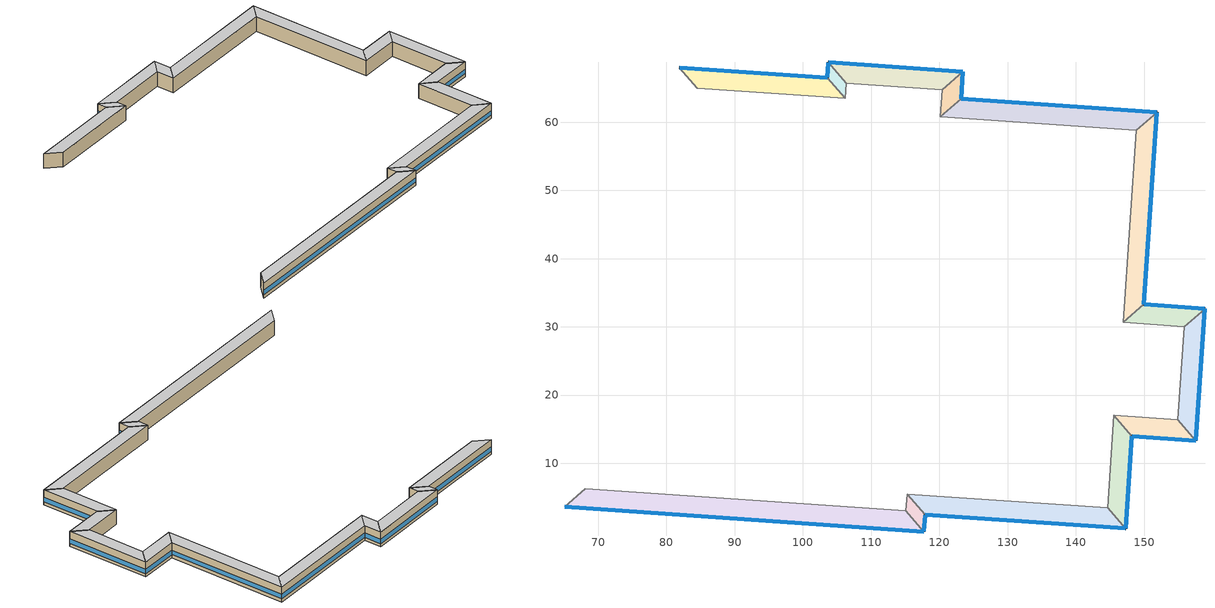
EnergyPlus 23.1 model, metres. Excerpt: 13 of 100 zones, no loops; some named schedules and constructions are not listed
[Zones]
Building Story 2 ThermalZone 10
 floor adiabatic (Typical Interior Floor): 157.59,13.33 148.22,14 145.59,17.01 154.97,16.35 z3.6
 wall outside (Typical Insulated Steel Framed Exterior Wall R-12.99): 148.22,14 157.59,13.33 z3.6:7.2
 wall adiabatic (Typical Interior Wall): 157.59,13.33 154.97,16.35 145.59,17.01 148.22,14 z3.6:7.2
 window (U 0.55 SHGC 0.25): 148.24,13.99 157.57,13.33 z4.36:5.45
 ceiling adiabatic (Typical Interior Ceiling): 154.97,16.35 145.59,17.01 148.22,14 157.59,13.33 z7.2
Building Story 2 ThermalZone 11
 floor adiabatic (Typical Interior Floor): 148.22,14 147.3,0.45 144.67,3.46 145.59,17.01 z3.6
 wall outside (Typical Insulated Steel Framed Exterior Wall R-12.99): 147.3,0.45 148.22,14 z3.6:7.2
 wall adiabatic (Typical Interior Wall): 148.22,14 145.59,17.01 144.67,3.46 147.3,0.45 z3.6:7.2
 window (U 0.55 SHGC 0.25): 147.3,0.47 148.21,13.97 z4.36:5.45
 ceiling adiabatic (Typical Interior Ceiling): 145.59,17.01 144.67,3.46 147.3,0.45 148.22,14 z7.2
Building Story 2 ThermalZone 12
 floor adiabatic (Typical Interior Floor): 147.3,0.45 117.9,2.44 115.27,5.46 144.67,3.46 z3.6
 wall outside (Typical Insulated Steel Framed Exterior Wall R-12.99): 117.9,2.44 147.3,0.45 z3.6:7.2
 wall adiabatic (Typical Interior Wall): 147.3,0.45 144.67,3.46 115.27,5.46 117.9,2.44 z3.6:7.2
 window (U 0.55 SHGC 0.25): 117.93,2.44 147.27,0.45 z4.36:5.44
 ceiling adiabatic (Typical Interior Ceiling): 144.67,3.46 115.27,5.46 117.9,2.44 147.3,0.45 z7.2
Building Story 2 ThermalZone 13
 floor adiabatic (Typical Interior Ceiling): 117.9,2.44 117.74,0 115.11,3.02 115.27,5.46 z3.6
 wall outside (Typical Insulated Steel Framed Exterior Wall R-12.99): 117.74,0 117.9,2.44 z3.6:7.2
 wall adiabatic (Typical Interior Wall): 117.9,2.44 115.27,5.46 115.11,3.02 117.74,0 z3.6:7.2
 window (U 0.55 SHGC 0.25): 117.74,0.03 117.9,2.42 z4.36:5.46
 ceiling adiabatic (Typical Interior Ceiling): 115.27,5.46 115.11,3.02 117.74,0 117.9,2.44 z7.2
Building Story 2 ThermalZone 14
 floor adiabatic (Typical Interior Ceiling): 117.74,0 65.06,3.67 68.09,6.29 115.11,3.02 z3.6
 wall outside (Typical Insulated Steel Framed Exterior Wall R-12.99): 65.06,3.67 117.74,0 z3.6:7.2
 wall adiabatic (Typical Interior Wall): 117.74,0 115.11,3.02 68.09,6.29 65.06,3.67 z3.6:7.2
 window (U 0.55 SHGC 0.25): 65.09,3.66 117.71,0 z4.36:5.44
 ceiling adiabatic (Typical Interior Ceiling): 115.11,3.02 68.09,6.29 65.06,3.67 117.74,0 z7.2
Building Story 2 ThermalZone 2
 floor adiabatic (Typical Interior Floor): 81.9,67.97 103.58,66.53 106.2,63.5 84.54,64.97 z3.6
 wall outside (Typical Insulated Steel Framed Exterior Wall R-12.99): 103.58,66.53 81.9,67.97 z3.6:7.2
 wall adiabatic (Typical Interior Wall): 81.9,67.97 84.54,64.97 106.2,63.5 103.58,66.53 z3.6:7.2
 window (U 0.55 SHGC 0.25): 103.56,66.53 81.92,67.97 z4.36:5.44
 ceiling adiabatic (Typical Interior Ceiling): 84.54,64.97 106.2,63.5 103.58,66.53 81.9,67.97 z7.2
Building Story 2 ThermalZone 3
 floor adiabatic (Typical Interior Floor): 103.58,66.53 103.75,68.75 106.37,65.72 106.2,63.5 z3.6
 wall outside (Typical Insulated Steel Framed Exterior Wall R-12.99): 103.75,68.75 103.58,66.53 z3.6:7.2
 wall adiabatic (Typical Interior Wall): 103.58,66.53 106.2,63.5 106.37,65.72 103.75,68.75 z3.6:7.2
 window (U 0.55 SHGC 0.25): 103.75,68.72 103.59,66.55 z4.36:5.47
 ceiling adiabatic (Typical Interior Ceiling): 106.2,63.5 106.37,65.72 103.75,68.75 103.58,66.53 z7.2
Building Story 2 ThermalZone 4
 floor adiabatic (Typical Interior Floor): 103.75,68.75 123.43,67.41 120.42,64.78 106.37,65.72 z3.6
 wall outside (Typical Insulated Steel Framed Exterior Wall R-12.99): 123.43,67.41 103.75,68.75 z3.6:7.2
 wall adiabatic (Typical Interior Wall): 103.75,68.75 106.37,65.72 120.42,64.78 123.43,67.41 z3.6:7.2
 window (U 0.55 SHGC 0.25): 123.4,67.42 103.78,68.75 z4.36:5.44
 ceiling adiabatic (Typical Interior Ceiling): 106.37,65.72 120.42,64.78 123.43,67.41 103.75,68.75 z7.2
Building Story 2 ThermalZone 5
 floor adiabatic (Typical Interior Floor): 123.43,67.41 123.18,63.42 120.17,60.78 120.42,64.78 z3.6
 wall outside (Typical Insulated Steel Framed Exterior Wall R-12.99): 123.18,63.42 123.43,67.41 z3.6:7.2
 wall adiabatic (Typical Interior Wall): 123.43,67.41 120.42,64.78 120.17,60.78 123.18,63.42 z3.6:7.2
 window (U 0.55 SHGC 0.25): 123.18,63.44 123.43,67.39 z4.36:5.46
 ceiling adiabatic (Typical Interior Ceiling): 120.42,64.78 120.17,60.78 123.18,63.42 123.43,67.41 z7.2
Building Story 2 ThermalZone 6
 floor adiabatic (Typical Interior Floor): 123.18,63.42 151.9,61.42 148.88,58.79 120.17,60.78 z3.6
 wall outside (Typical Insulated Steel Framed Exterior Wall R-12.99): 151.9,61.42 123.18,63.42 z3.6:7.2
 wall adiabatic (Typical Interior Wall): 123.18,63.42 120.17,60.78 148.88,58.79 151.9,61.42 z3.6:7.2
 window (U 0.55 SHGC 0.25): 151.87,61.42 123.2,63.41 z4.36:5.44
 ceiling adiabatic (Typical Interior Ceiling): 120.17,60.78 148.88,58.79 151.9,61.42 123.18,63.42 z7.2
Building Story 2 ThermalZone 7
 floor adiabatic (Typical Interior Floor): 151.9,61.42 149.97,33.32 146.95,30.7 148.88,58.79 z3.6
 wall outside (Typical Insulated Steel Framed Exterior Wall R-12.99): 149.97,33.32 151.9,61.42 z3.6:7.2
 wall adiabatic (Typical Interior Wall): 151.9,61.42 148.88,58.79 146.95,30.7 149.97,33.32 z3.6:7.2
 window (U 0.55 SHGC 0.25): 149.98,33.34 151.9,61.39 z4.36:5.44
 ceiling adiabatic (Typical Interior Ceiling): 148.88,58.79 146.95,30.7 149.97,33.32 151.9,61.42 z7.2
Building Story 2 ThermalZone 8
 floor adiabatic (Typical Interior Floor): 149.97,33.32 158.93,32.65 155.91,30.03 146.95,30.7 z3.6
 wall outside (Typical Insulated Steel Framed Exterior Wall R-12.99): 158.93,32.65 149.97,33.32 z3.6:7.2
 wall adiabatic (Typical Interior Wall): 149.97,33.32 146.95,30.7 155.91,30.03 158.93,32.65 z3.6:7.2
 window (U 0.55 SHGC 0.25): 158.91,32.66 150,33.32 z4.36:5.45
 ceiling adiabatic (Typical Interior Ceiling): 146.95,30.7 155.91,30.03 158.93,32.65 149.97,33.32 z7.2
Building Story 2 ThermalZone 9
 floor adiabatic (Typical Interior Floor): 158.93,32.65 157.59,13.33 154.97,16.35 155.91,30.03 z3.6
 wall outside (Typical Insulated Steel Framed Exterior Wall R-12.99): 157.59,13.33 158.93,32.65 z3.6:7.2
 wall adiabatic (Typical Interior Wall): 158.93,32.65 155.91,30.03 154.97,16.35 157.59,13.33 z3.6:7.2
 window (U 0.55 SHGC 0.25): 157.6,13.35 158.93,32.63 z4.36:5.44
 ceiling adiabatic (Typical Interior Ceiling): 155.91,30.03 154.97,16.35 157.59,13.33 158.93,32.65 z7.2
[Schedule:Day:Interval]
75 space(s) Occ Sch Saturday 2: No, 05:00, 0, 06:00, 1, 07:00, 0, 08:00, 1, 11:00, 0, 12:00, 1, 16:00, 0, 17:00, 1, 18:00, 0, 19:00, 1, 24:00, 0
75 space(s) Occ Sch Sunday 2: No, 05:00, 0, 06:00, 1, 17:00, 0, 18:00, 1, 24:00, 0
75 space(s) Occ Sch Default 2; 75 space(s) Occ Sch Tuesday 11; 75 space(s) Occ Sch Wednesday 11; 75 space(s) Occ Sch Thursday 11; 75 space(s) Occ Sch Friday 11; 75 space(s) Occ Sch Monday 10; 75 space(s) Occ Sch Wednesday 10; 75 space(s) Occ Sch Thursday 10; 75 space(s) Occ Sch Friday 10; 75 space(s) Occ Sch Monday 9; 75 space(s) Occ Sch Tuesday 10: No, 05:00, 0, 07:00, 1, 08:00, 1, 09:00, 1, 11:00, 0, 13:00, 1, 14:00, 0, 15:00, 1, 16:00, 1, 17:00, 1, 18:00, 1, 19:00, 0, 20:00, 1, 21:00, 1, 22:00, 1, 24:00, 0
75 space(s) Occ Sch Summer Design Day 2; 75 space(s) Occ Sch Winter Design Day 2; DataCenter_EQUIP_SCH Wknd|Wkdy|Hol Day 3; DataCenter_EQUIP_SCH Wknd|Wkdy|Hol Day 7; DataCenter_EQUIP_SCH Wknd|Wkdy|Hol Day 11; DataCenter_EQUIP_SCH Summer Design Day: No, 24:00, 1
DataCenter_EQUIP_SCH Wknd|Wkdy|Hol Day; DataCenter_EQUIP_SCH Wknd|Wkdy|Hol Day 4; DataCenter_EQUIP_SCH Wknd|Wkdy|Hol Day 8; DataCenter_EQUIP_SCH Winter Design Day 11: No, 24:00, 0.25
DataCenter_EQUIP_SCH Wknd|Wkdy|Hol Day 1; DataCenter_EQUIP_SCH Wknd|Wkdy|Hol Day 5; DataCenter_EQUIP_SCH Wknd|Wkdy|Hol Day 9: No, 24:00, 0.5
DataCenter_EQUIP_SCH Wknd|Wkdy|Hol Day 2; DataCenter_EQUIP_SCH Wknd|Wkdy|Hol Day 6; DataCenter_EQUIP_SCH Wknd|Wkdy|Hol Day 10: No, 24:00, 0.75
Schedule Day 3: No, 24:00, 0
SchoolSecondary KITCHEN_ELEC_EQUIP_SCH Wkdy Day; SchoolSecondary KITCHEN_ELEC_EQUIP_SCH Wkdy Day 1; SchoolSecondary KITCHEN_ELEC_EQUIP_SCH Wkdy Day 2; SchoolSecondary KITCHEN_ELEC_EQUIP_SCH Summer Design Day: No, 08:00, 0.1, 10:00, 0.15, 13:00, 0.25, 15:00, 0.15, 24:00, 0.1
SchoolSecondary KITCHEN_ELEC_EQUIP_SCH Wknd Day; SchoolSecondary KITCHEN_ELEC_EQUIP_SCH Wknd Day 1; SchoolSecondary KITCHEN_ELEC_EQUIP_SCH Default; SchoolSecondary KITCHEN_ELEC_EQUIP_SCH Winter Design Day: No, 24:00, 0.1
SchoolSecondary KITCHEN_GAS_EQUIP_SCH Wkdy|SmrDsn Day; SchoolSecondary KITCHEN_GAS_EQUIP_SCH Wkdy|SmrDsn Day 1; SchoolSecondary KITCHEN_GAS_EQUIP_SCH Wkdy|SmrDsn Day 2; SchoolSecondary KITCHEN_GAS_EQUIP_SCH Summer Design Day: No, 08:00, 0.02, 10:00, 0.15, 13:00, 0.2, 15:00, 0.1, 24:00, 0.02
SchoolSecondary KITCHEN_GAS_EQUIP_SCH Wknd Day; SchoolSecondary KITCHEN_GAS_EQUIP_SCH Wknd Day 1; SchoolSecondary KITCHEN_GAS_EQUIP_SCH Default; SchoolSecondary KITCHEN_GAS_EQUIP_SCH Winter Design Day: No, 24:00, 0.02
[Schedule:Week:Daily]
SchoolSecondary BLDG_LIGHT_SCH_2013 Week Rule - Jan1-Jan3: SchoolSecondary BLDG_LIGHT_SCH_2013 Wkdy Day, SchoolSecondary BLDG_LIGHT_SCH_2013 Wkdy Day, SchoolSecondary BLDG_LIGHT_SCH_2013 Wkdy Day, SchoolSecondary BLDG_LIGHT_SCH_2013 Wkdy Day, SchoolSecondary BLDG_LIGHT_SCH_2013 Wkdy Day, SchoolSecondary BLDG_LIGHT_SCH_2013 Wkdy Day, SchoolSecondary BLDG_LIGHT_SCH_2013 Wknd Day, SchoolSecondary BLDG_LIGHT_SCH_2013 Default, SchoolSecondary BLDG_LIGHT_SCH_2013 Summer Design Day, SchoolSecondary BLDG_LIGHT_SCH_2013 Winter Design Day, SchoolSecondary BLDG_LIGHT_SCH_2013 Default, SchoolSecondary BLDG_LIGHT_SCH_2013 Default
SchoolSecondary BLDG_LIGHT_SCH_2013 Week Rule - Jan4-Jun27: SchoolSecondary BLDG_LIGHT_SCH_2013 Wknd Day, SchoolSecondary BLDG_LIGHT_SCH_2013 Wkdy Day, SchoolSecondary BLDG_LIGHT_SCH_2013 Wkdy Day, SchoolSecondary BLDG_LIGHT_SCH_2013 Wkdy Day, SchoolSecondary BLDG_LIGHT_SCH_2013 Wkdy Day, SchoolSecondary BLDG_LIGHT_SCH_2013 Wkdy Day, SchoolSecondary BLDG_LIGHT_SCH_2013 Wknd Day, SchoolSecondary BLDG_LIGHT_SCH_2013 Default, SchoolSecondary BLDG_LIGHT_SCH_2013 Summer Design Day, SchoolSecondary BLDG_LIGHT_SCH_2013 Winter Design Day, SchoolSecondary BLDG_LIGHT_SCH_2013 Default, SchoolSecondary BLDG_LIGHT_SCH_2013 Default
SchoolSecondary BLDG_LIGHT_SCH_2013 Week Rule - Jun28-Jul4: SchoolSecondary BLDG_LIGHT_SCH_2013 Wknd Day, SchoolSecondary BLDG_LIGHT_SCH_2013 Wkdy Day, SchoolSecondary BLDG_LIGHT_SCH_2013 Wkdy Day, SchoolSecondary BLDG_LIGHT_SCH_2013 Wkdy Day 1, SchoolSecondary BLDG_LIGHT_SCH_2013 Wkdy Day 1, SchoolSecondary BLDG_LIGHT_SCH_2013 Wkdy Day 1, SchoolSecondary BLDG_LIGHT_SCH_2013 Wknd Day 1, SchoolSecondary BLDG_LIGHT_SCH_2013 Default, SchoolSecondary BLDG_LIGHT_SCH_2013 Summer Design Day, SchoolSecondary BLDG_LIGHT_SCH_2013 Winter Design Day, SchoolSecondary BLDG_LIGHT_SCH_2013 Default, SchoolSecondary BLDG_LIGHT_SCH_2013 Default
SchoolSecondary BLDG_LIGHT_SCH_2013 Week Rule - Jul5-Aug29: SchoolSecondary BLDG_LIGHT_SCH_2013 Wknd Day 1, SchoolSecondary BLDG_LIGHT_SCH_2013 Wkdy Day 1, SchoolSecondary BLDG_LIGHT_SCH_2013 Wkdy Day 1, SchoolSecondary BLDG_LIGHT_SCH_2013 Wkdy Day 1, SchoolSecondary BLDG_LIGHT_SCH_2013 Wkdy Day 1, SchoolSecondary BLDG_LIGHT_SCH_2013 Wkdy Day 1, SchoolSecondary BLDG_LIGHT_SCH_2013 Wknd Day 1, SchoolSecondary BLDG_LIGHT_SCH_2013 Default, SchoolSecondary BLDG_LIGHT_SCH_2013 Summer Design Day, SchoolSecondary BLDG_LIGHT_SCH_2013 Winter Design Day, SchoolSecondary BLDG_LIGHT_SCH_2013 Default, SchoolSecondary BLDG_LIGHT_SCH_2013 Default
SchoolSecondary BLDG_LIGHT_SCH_2013 Week Rule - Aug30-Sep5: SchoolSecondary BLDG_LIGHT_SCH_2013 Wknd Day 1, SchoolSecondary BLDG_LIGHT_SCH_2013 Wkdy Day 1, SchoolSecondary BLDG_LIGHT_SCH_2013 Wkdy Day 2, SchoolSecondary BLDG_LIGHT_SCH_2013 Wkdy Day 2, SchoolSecondary BLDG_LIGHT_SCH_2013 Wkdy Day 2, SchoolSecondary BLDG_LIGHT_SCH_2013 Wkdy Day 2, SchoolSecondary BLDG_LIGHT_SCH_2013 Default, SchoolSecondary BLDG_LIGHT_SCH_2013 Default, SchoolSecondary BLDG_LIGHT_SCH_2013 Summer Design Day, SchoolSecondary BLDG_LIGHT_SCH_2013 Winter Design Day, SchoolSecondary BLDG_LIGHT_SCH_2013 Default, SchoolSecondary BLDG_LIGHT_SCH_2013 Default
SchoolSecondary BLDG_LIGHT_SCH_2013 Week Rule - Sep6-Dec31: SchoolSecondary BLDG_LIGHT_SCH_2013 Default, SchoolSecondary BLDG_LIGHT_SCH_2013 Wkdy Day 2, SchoolSecondary BLDG_LIGHT_SCH_2013 Wkdy Day 2, SchoolSecondary BLDG_LIGHT_SCH_2013 Wkdy Day 2, SchoolSecondary BLDG_LIGHT_SCH_2013 Wkdy Day 2, SchoolSecondary BLDG_LIGHT_SCH_2013 Wkdy Day 2, SchoolSecondary BLDG_LIGHT_SCH_2013 Default, SchoolSecondary BLDG_LIGHT_SCH_2013 Default, SchoolSecondary BLDG_LIGHT_SCH_2013 Summer Design Day, SchoolSecondary BLDG_LIGHT_SCH_2013 Winter Design Day, SchoolSecondary BLDG_LIGHT_SCH_2013 Default, SchoolSecondary BLDG_LIGHT_SCH_2013 Default
SchoolSecondary BLDG_LIGHT_LIBRARY_SCH_2013 Week Rule - Jan1-Jan3: SchoolSecondary BLDG_LIGHT_LIBRARY_SCH_2013 Wkdy Day, SchoolSecondary BLDG_LIGHT_LIBRARY_SCH_2013 Wkdy Day, SchoolSecondary BLDG_LIGHT_LIBRARY_SCH_2013 Wkdy Day, SchoolSecondary BLDG_LIGHT_LIBRARY_SCH_2013 Wkdy Day, SchoolSecondary BLDG_LIGHT_LIBRARY_SCH_2013 Wkdy Day, SchoolSecondary BLDG_LIGHT_LIBRARY_SCH_2013 Wkdy Day, SchoolSecondary BLDG_LIGHT_LIBRARY_SCH_2013 Wknd Day, SchoolSecondary BLDG_LIGHT_LIBRARY_SCH_2013 Default, SchoolSecondary BLDG_LIGHT_LIBRARY_SCH_2013 Summer Design Day, SchoolSecondary BLDG_LIGHT_LIBRARY_SCH_2013 Winter Design Day, SchoolSecondary BLDG_LIGHT_LIBRARY_SCH_2013 Default, SchoolSecondary BLDG_LIGHT_LIBRARY_SCH_2013 Default
SchoolSecondary BLDG_LIGHT_LIBRARY_SCH_2013 Week Rule - Jan4-Jun27: SchoolSecondary BLDG_LIGHT_LIBRARY_SCH_2013 Wknd Day, SchoolSecondary BLDG_LIGHT_LIBRARY_SCH_2013 Wkdy Day, SchoolSecondary BLDG_LIGHT_LIBRARY_SCH_2013 Wkdy Day, SchoolSecondary BLDG_LIGHT_LIBRARY_SCH_2013 Wkdy Day, SchoolSecondary BLDG_LIGHT_LIBRARY_SCH_2013 Wkdy Day, SchoolSecondary BLDG_LIGHT_LIBRARY_SCH_2013 Wkdy Day, SchoolSecondary BLDG_LIGHT_LIBRARY_SCH_2013 Wknd Day, SchoolSecondary BLDG_LIGHT_LIBRARY_SCH_2013 Default, SchoolSecondary BLDG_LIGHT_LIBRARY_SCH_2013 Summer Design Day, SchoolSecondary BLDG_LIGHT_LIBRARY_SCH_2013 Winter Design Day, SchoolSecondary BLDG_LIGHT_LIBRARY_SCH_2013 Default, SchoolSecondary BLDG_LIGHT_LIBRARY_SCH_2013 Default
Elevator Schedule 2 Week Rule - Sep6-Sep12: 75 space(s) Occ Sch Sunday 2, 75 space(s) Occ Sch Monday 10, 75 space(s) Occ Sch Tuesday 11, 75 space(s) Occ Sch Wednesday 11, 75 space(s) Occ Sch Thursday 11, 75 space(s) Occ Sch Friday 11, 75 space(s) Occ Sch Saturday 2, 75 space(s) Occ Sch Default 2, 75 space(s) Occ Sch Summer Design Day 2, 75 space(s) Occ Sch Winter Design Day 2, 75 space(s) Occ Sch Default 2, 75 space(s) Occ Sch Default 2
Elevator Schedule 2 Week Rule - Sep13-Sep19: 75 space(s) Occ Sch Sunday 2, 75 space(s) Occ Sch Monday 10, 75 space(s) Occ Sch Tuesday 11, 75 space(s) Occ Sch Wednesday 10, 75 space(s) Occ Sch Thursday 10, 75 space(s) Occ Sch Friday 10, 75 space(s) Occ Sch Saturday 2, 75 space(s) Occ Sch Default 2, 75 space(s) Occ Sch Summer Design Day 2, 75 space(s) Occ Sch Winter Design Day 2, 75 space(s) Occ Sch Default 2, 75 space(s) Occ Sch Default 2
Elevator Schedule 2 Week Rule - Sep20-Dec31: 75 space(s) Occ Sch Sunday 2, 75 space(s) Occ Sch Monday 9, 75 space(s) Occ Sch Tuesday 10, 75 space(s) Occ Sch Wednesday 10, 75 space(s) Occ Sch Thursday 10, 75 space(s) Occ Sch Friday 10, 75 space(s) Occ Sch Saturday 2, 75 space(s) Occ Sch Default 2, 75 space(s) Occ Sch Summer Design Day 2, 75 space(s) Occ Sch Winter Design Day 2, 75 space(s) Occ Sch Default 2, 75 space(s) Occ Sch Default 2
DataCenter_EQUIP_SCH Week Rule - Jan1-Jan31: DataCenter_EQUIP_SCH Wknd|Wkdy|Hol Day, DataCenter_EQUIP_SCH Wknd|Wkdy|Hol Day, DataCenter_EQUIP_SCH Wknd|Wkdy|Hol Day, DataCenter_EQUIP_SCH Wknd|Wkdy|Hol Day, DataCenter_EQUIP_SCH Wknd|Wkdy|Hol Day, DataCenter_EQUIP_SCH Wknd|Wkdy|Hol Day, DataCenter_EQUIP_SCH Wknd|Wkdy|Hol Day, Schedule Day 3, DataCenter_EQUIP_SCH Summer Design Day, DataCenter_EQUIP_SCH Winter Design Day 11, Schedule Day 3, Schedule Day 3
DataCenter_EQUIP_SCH Week Rule - Feb1-Feb28: DataCenter_EQUIP_SCH Wknd|Wkdy|Hol Day 1, DataCenter_EQUIP_SCH Wknd|Wkdy|Hol Day 1, DataCenter_EQUIP_SCH Wknd|Wkdy|Hol Day 1, DataCenter_EQUIP_SCH Wknd|Wkdy|Hol Day 1, DataCenter_EQUIP_SCH Wknd|Wkdy|Hol Day 1, DataCenter_EQUIP_SCH Wknd|Wkdy|Hol Day 1, DataCenter_EQUIP_SCH Wknd|Wkdy|Hol Day 1, Schedule Day 3, DataCenter_EQUIP_SCH Summer Design Day, DataCenter_EQUIP_SCH Winter Design Day 11, Schedule Day 3, Schedule Day 3
DataCenter_EQUIP_SCH Week Rule - Mar1-Mar28: DataCenter_EQUIP_SCH Wknd|Wkdy|Hol Day 2, DataCenter_EQUIP_SCH Wknd|Wkdy|Hol Day 2, DataCenter_EQUIP_SCH Wknd|Wkdy|Hol Day 2, DataCenter_EQUIP_SCH Wknd|Wkdy|Hol Day 2, DataCenter_EQUIP_SCH Wknd|Wkdy|Hol Day 2, DataCenter_EQUIP_SCH Wknd|Wkdy|Hol Day 2, DataCenter_EQUIP_SCH Wknd|Wkdy|Hol Day 2, Schedule Day 3, DataCenter_EQUIP_SCH Summer Design Day, DataCenter_EQUIP_SCH Winter Design Day 11, Schedule Day 3, Schedule Day 3
DataCenter_EQUIP_SCH Week Rule - Mar29-Apr4: DataCenter_EQUIP_SCH Wknd|Wkdy|Hol Day 2, DataCenter_EQUIP_SCH Wknd|Wkdy|Hol Day 2, DataCenter_EQUIP_SCH Wknd|Wkdy|Hol Day 2, DataCenter_EQUIP_SCH Wknd|Wkdy|Hol Day 3, DataCenter_EQUIP_SCH Wknd|Wkdy|Hol Day 3, DataCenter_EQUIP_SCH Wknd|Wkdy|Hol Day 3, DataCenter_EQUIP_SCH Wknd|Wkdy|Hol Day 3, Schedule Day 3, DataCenter_EQUIP_SCH Summer Design Day, DataCenter_EQUIP_SCH Winter Design Day 11, Schedule Day 3, Schedule Day 3
DataCenter_EQUIP_SCH Week Rule - Apr5-Apr25: DataCenter_EQUIP_SCH Wknd|Wkdy|Hol Day 3, DataCenter_EQUIP_SCH Wknd|Wkdy|Hol Day 3, DataCenter_EQUIP_SCH Wknd|Wkdy|Hol Day 3, DataCenter_EQUIP_SCH Wknd|Wkdy|Hol Day 3, DataCenter_EQUIP_SCH Wknd|Wkdy|Hol Day 3, DataCenter_EQUIP_SCH Wknd|Wkdy|Hol Day 3, DataCenter_EQUIP_SCH Wknd|Wkdy|Hol Day 3, Schedule Day 3, DataCenter_EQUIP_SCH Summer Design Day, DataCenter_EQUIP_SCH Winter Design Day 11, Schedule Day 3, Schedule Day 3
DataCenter_EQUIP_SCH Week Rule - Apr26-May2: DataCenter_EQUIP_SCH Wknd|Wkdy|Hol Day 3, DataCenter_EQUIP_SCH Wknd|Wkdy|Hol Day 3, DataCenter_EQUIP_SCH Wknd|Wkdy|Hol Day 3, DataCenter_EQUIP_SCH Wknd|Wkdy|Hol Day 3, DataCenter_EQUIP_SCH Wknd|Wkdy|Hol Day 3, DataCenter_EQUIP_SCH Wknd|Wkdy|Hol Day 4, DataCenter_EQUIP_SCH Wknd|Wkdy|Hol Day 4, Schedule Day 3, DataCenter_EQUIP_SCH Summer Design Day, DataCenter_EQUIP_SCH Winter Design Day 11, Schedule Day 3, Schedule Day 3
DataCenter_EQUIP_SCH Week Rule - May3-May30: DataCenter_EQUIP_SCH Wknd|Wkdy|Hol Day 4, DataCenter_EQUIP_SCH Wknd|Wkdy|Hol Day 4, DataCenter_EQUIP_SCH Wknd|Wkdy|Hol Day 4, DataCenter_EQUIP_SCH Wknd|Wkdy|Hol Day 4, DataCenter_EQUIP_SCH Wknd|Wkdy|Hol Day 4, DataCenter_EQUIP_SCH Wknd|Wkdy|Hol Day 4, DataCenter_EQUIP_SCH Wknd|Wkdy|Hol Day 4, Schedule Day 3, DataCenter_EQUIP_SCH Summer Design Day, DataCenter_EQUIP_SCH Winter Design Day 11, Schedule Day 3, Schedule Day 3
DataCenter_EQUIP_SCH Week Rule - May31-Jun6: DataCenter_EQUIP_SCH Wknd|Wkdy|Hol Day 4, DataCenter_EQUIP_SCH Wknd|Wkdy|Hol Day 5, DataCenter_EQUIP_SCH Wknd|Wkdy|Hol Day 5, DataCenter_EQUIP_SCH Wknd|Wkdy|Hol Day 5, DataCenter_EQUIP_SCH Wknd|Wkdy|Hol Day 5, DataCenter_EQUIP_SCH Wknd|Wkdy|Hol Day 5, DataCenter_EQUIP_SCH Wknd|Wkdy|Hol Day 5, Schedule Day 3, DataCenter_EQUIP_SCH Summer Design Day, DataCenter_EQUIP_SCH Winter Design Day 11, Schedule Day 3, Schedule Day 3
DataCenter_EQUIP_SCH Week Rule - Jun7-Jun27: DataCenter_EQUIP_SCH Wknd|Wkdy|Hol Day 5, DataCenter_EQUIP_SCH Wknd|Wkdy|Hol Day 5, DataCenter_EQUIP_SCH Wknd|Wkdy|Hol Day 5, DataCenter_EQUIP_SCH Wknd|Wkdy|Hol Day 5, DataCenter_EQUIP_SCH Wknd|Wkdy|Hol Day 5, DataCenter_EQUIP_SCH Wknd|Wkdy|Hol Day 5, DataCenter_EQUIP_SCH Wknd|Wkdy|Hol Day 5, Schedule Day 3, DataCenter_EQUIP_SCH Summer Design Day, DataCenter_EQUIP_SCH Winter Design Day 11, Schedule Day 3, Schedule Day 3
DataCenter_EQUIP_SCH Week Rule - Jun28-Jul4: DataCenter_EQUIP_SCH Wknd|Wkdy|Hol Day 5, DataCenter_EQUIP_SCH Wknd|Wkdy|Hol Day 5, DataCenter_EQUIP_SCH Wknd|Wkdy|Hol Day 5, DataCenter_EQUIP_SCH Wknd|Wkdy|Hol Day 6, DataCenter_EQUIP_SCH Wknd|Wkdy|Hol Day 6, DataCenter_EQUIP_SCH Wknd|Wkdy|Hol Day 6, DataCenter_EQUIP_SCH Wknd|Wkdy|Hol Day 6, Schedule Day 3, DataCenter_EQUIP_SCH Summer Design Day, DataCenter_EQUIP_SCH Winter Design Day 11, Schedule Day 3, Schedule Day 3
DataCenter_EQUIP_SCH Week Rule - Jul5-Jul25: DataCenter_EQUIP_SCH Wknd|Wkdy|Hol Day 6, DataCenter_EQUIP_SCH Wknd|Wkdy|Hol Day 6, DataCenter_EQUIP_SCH Wknd|Wkdy|Hol Day 6, DataCenter_EQUIP_SCH Wknd|Wkdy|Hol Day 6, DataCenter_EQUIP_SCH Wknd|Wkdy|Hol Day 6, DataCenter_EQUIP_SCH Wknd|Wkdy|Hol Day 6, DataCenter_EQUIP_SCH Wknd|Wkdy|Hol Day 6, Schedule Day 3, DataCenter_EQUIP_SCH Summer Design Day, DataCenter_EQUIP_SCH Winter Design Day 11, Schedule Day 3, Schedule Day 3
DataCenter_EQUIP_SCH Week Rule - Jul26-Aug1: DataCenter_EQUIP_SCH Wknd|Wkdy|Hol Day 6, DataCenter_EQUIP_SCH Wknd|Wkdy|Hol Day 6, DataCenter_EQUIP_SCH Wknd|Wkdy|Hol Day 6, DataCenter_EQUIP_SCH Wknd|Wkdy|Hol Day 6, DataCenter_EQUIP_SCH Wknd|Wkdy|Hol Day 6, DataCenter_EQUIP_SCH Wknd|Wkdy|Hol Day 6, DataCenter_EQUIP_SCH Wknd|Wkdy|Hol Day 7, Schedule Day 3, DataCenter_EQUIP_SCH Summer Design Day, DataCenter_EQUIP_SCH Winter Design Day 11, Schedule Day 3, Schedule Day 3
DataCenter_EQUIP_SCH Week Rule - Aug2-Aug29: DataCenter_EQUIP_SCH Wknd|Wkdy|Hol Day 7, DataCenter_EQUIP_SCH Wknd|Wkdy|Hol Day 7, DataCenter_EQUIP_SCH Wknd|Wkdy|Hol Day 7, DataCenter_EQUIP_SCH Wknd|Wkdy|Hol Day 7, DataCenter_EQUIP_SCH Wknd|Wkdy|Hol Day 7, DataCenter_EQUIP_SCH Wknd|Wkdy|Hol Day 7, DataCenter_EQUIP_SCH Wknd|Wkdy|Hol Day 7, Schedule Day 3, DataCenter_EQUIP_SCH Summer Design Day, DataCenter_EQUIP_SCH Winter Design Day 11, Schedule Day 3, Schedule Day 3
DataCenter_EQUIP_SCH Week Rule - Aug30-Sep5: DataCenter_EQUIP_SCH Wknd|Wkdy|Hol Day 7, DataCenter_EQUIP_SCH Wknd|Wkdy|Hol Day 7, DataCenter_EQUIP_SCH Wknd|Wkdy|Hol Day 8, DataCenter_EQUIP_SCH Wknd|Wkdy|Hol Day 8, DataCenter_EQUIP_SCH Wknd|Wkdy|Hol Day 8, DataCenter_EQUIP_SCH Wknd|Wkdy|Hol Day 8, DataCenter_EQUIP_SCH Wknd|Wkdy|Hol Day 8, Schedule Day 3, DataCenter_EQUIP_SCH Summer Design Day, DataCenter_EQUIP_SCH Winter Design Day 11, Schedule Day 3, Schedule Day 3
DataCenter_EQUIP_SCH Week Rule - Sep6-Sep26: DataCenter_EQUIP_SCH Wknd|Wkdy|Hol Day 8, DataCenter_EQUIP_SCH Wknd|Wkdy|Hol Day 8, DataCenter_EQUIP_SCH Wknd|Wkdy|Hol Day 8, DataCenter_EQUIP_SCH Wknd|Wkdy|Hol Day 8, DataCenter_EQUIP_SCH Wknd|Wkdy|Hol Day 8, DataCenter_EQUIP_SCH Wknd|Wkdy|Hol Day 8, DataCenter_EQUIP_SCH Wknd|Wkdy|Hol Day 8, Schedule Day 3, DataCenter_EQUIP_SCH Summer Design Day, DataCenter_EQUIP_SCH Winter Design Day 11, Schedule Day 3, Schedule Day 3
DataCenter_EQUIP_SCH Week Rule - Sep27-Oct3: DataCenter_EQUIP_SCH Wknd|Wkdy|Hol Day 8, DataCenter_EQUIP_SCH Wknd|Wkdy|Hol Day 8, DataCenter_EQUIP_SCH Wknd|Wkdy|Hol Day 8, DataCenter_EQUIP_SCH Wknd|Wkdy|Hol Day 8, DataCenter_EQUIP_SCH Wknd|Wkdy|Hol Day 9, DataCenter_EQUIP_SCH Wknd|Wkdy|Hol Day 9, DataCenter_EQUIP_SCH Wknd|Wkdy|Hol Day 9, Schedule Day 3, DataCenter_EQUIP_SCH Summer Design Day, DataCenter_EQUIP_SCH Winter Design Day 11, Schedule Day 3, Schedule Day 3
DataCenter_EQUIP_SCH Week Rule - Oct4-Oct31: DataCenter_EQUIP_SCH Wknd|Wkdy|Hol Day 9, DataCenter_EQUIP_SCH Wknd|Wkdy|Hol Day 9, DataCenter_EQUIP_SCH Wknd|Wkdy|Hol Day 9, DataCenter_EQUIP_SCH Wknd|Wkdy|Hol Day 9, DataCenter_EQUIP_SCH Wknd|Wkdy|Hol Day 9, DataCenter_EQUIP_SCH Wknd|Wkdy|Hol Day 9, DataCenter_EQUIP_SCH Wknd|Wkdy|Hol Day 9, Schedule Day 3, DataCenter_EQUIP_SCH Summer Design Day, DataCenter_EQUIP_SCH Winter Design Day 11, Schedule Day 3, Schedule Day 3
DataCenter_EQUIP_SCH Week Rule - Nov1-Nov28: DataCenter_EQUIP_SCH Wknd|Wkdy|Hol Day 10, DataCenter_EQUIP_SCH Wknd|Wkdy|Hol Day 10, DataCenter_EQUIP_SCH Wknd|Wkdy|Hol Day 10, DataCenter_EQUIP_SCH Wknd|Wkdy|Hol Day 10, DataCenter_EQUIP_SCH Wknd|Wkdy|Hol Day 10, DataCenter_EQUIP_SCH Wknd|Wkdy|Hol Day 10, DataCenter_EQUIP_SCH Wknd|Wkdy|Hol Day 10, Schedule Day 3, DataCenter_EQUIP_SCH Summer Design Day, DataCenter_EQUIP_SCH Winter Design Day 11, Schedule Day 3, Schedule Day 3
DataCenter_EQUIP_SCH Week Rule - Nov29-Dec5: DataCenter_EQUIP_SCH Wknd|Wkdy|Hol Day 10, DataCenter_EQUIP_SCH Wknd|Wkdy|Hol Day 10, DataCenter_EQUIP_SCH Wknd|Wkdy|Hol Day 11, DataCenter_EQUIP_SCH Wknd|Wkdy|Hol Day 11, DataCenter_EQUIP_SCH Wknd|Wkdy|Hol Day 11, DataCenter_EQUIP_SCH Wknd|Wkdy|Hol Day 11, DataCenter_EQUIP_SCH Wknd|Wkdy|Hol Day 11, Schedule Day 3, DataCenter_EQUIP_SCH Summer Design Day, DataCenter_EQUIP_SCH Winter Design Day 11, Schedule Day 3, Schedule Day 3
DataCenter_EQUIP_SCH Week Rule - Dec6-Dec31: DataCenter_EQUIP_SCH Wknd|Wkdy|Hol Day 11, DataCenter_EQUIP_SCH Wknd|Wkdy|Hol Day 11, DataCenter_EQUIP_SCH Wknd|Wkdy|Hol Day 11, DataCenter_EQUIP_SCH Wknd|Wkdy|Hol Day 11, DataCenter_EQUIP_SCH Wknd|Wkdy|Hol Day 11, DataCenter_EQUIP_SCH Wknd|Wkdy|Hol Day 11, DataCenter_EQUIP_SCH Wknd|Wkdy|Hol Day 11, Schedule Day 3, DataCenter_EQUIP_SCH Summer Design Day, DataCenter_EQUIP_SCH Winter Design Day 11, Schedule Day 3, Schedule Day 3
SchoolSecondary KITCHEN_ELEC_EQUIP_SCH Week Rule - Jan1-Jan3: SchoolSecondary KITCHEN_ELEC_EQUIP_SCH Wkdy Day, SchoolSecondary KITCHEN_ELEC_EQUIP_SCH Wkdy Day, SchoolSecondary KITCHEN_ELEC_EQUIP_SCH Wkdy Day, SchoolSecondary KITCHEN_ELEC_EQUIP_SCH Wkdy Day, SchoolSecondary KITCHEN_ELEC_EQUIP_SCH Wkdy Day, SchoolSecondary KITCHEN_ELEC_EQUIP_SCH Wkdy Day, SchoolSecondary KITCHEN_ELEC_EQUIP_SCH Wknd Day, SchoolSecondary KITCHEN_ELEC_EQUIP_SCH Default, SchoolSecondary KITCHEN_ELEC_EQUIP_SCH Summer Design Day, SchoolSecondary KITCHEN_ELEC_EQUIP_SCH Winter Design Day, SchoolSecondary KITCHEN_ELEC_EQUIP_SCH Default, SchoolSecondary KITCHEN_ELEC_EQUIP_SCH Default
SchoolSecondary KITCHEN_ELEC_EQUIP_SCH Week Rule - Jan4-Jun27: SchoolSecondary KITCHEN_ELEC_EQUIP_SCH Wknd Day, SchoolSecondary KITCHEN_ELEC_EQUIP_SCH Wkdy Day, SchoolSecondary KITCHEN_ELEC_EQUIP_SCH Wkdy Day, SchoolSecondary KITCHEN_ELEC_EQUIP_SCH Wkdy Day, SchoolSecondary KITCHEN_ELEC_EQUIP_SCH Wkdy Day, SchoolSecondary KITCHEN_ELEC_EQUIP_SCH Wkdy Day, SchoolSecondary KITCHEN_ELEC_EQUIP_SCH Wknd Day, SchoolSecondary KITCHEN_ELEC_EQUIP_SCH Default, SchoolSecondary KITCHEN_ELEC_EQUIP_SCH Summer Design Day, SchoolSecondary KITCHEN_ELEC_EQUIP_SCH Winter Design Day, SchoolSecondary KITCHEN_ELEC_EQUIP_SCH Default, SchoolSecondary KITCHEN_ELEC_EQUIP_SCH Default
SchoolSecondary KITCHEN_ELEC_EQUIP_SCH Week Rule - Jun28-Jul4: SchoolSecondary KITCHEN_ELEC_EQUIP_SCH Wknd Day, SchoolSecondary KITCHEN_ELEC_EQUIP_SCH Wkdy Day, SchoolSecondary KITCHEN_ELEC_EQUIP_SCH Wkdy Day, SchoolSecondary KITCHEN_ELEC_EQUIP_SCH Wkdy Day 1, SchoolSecondary KITCHEN_ELEC_EQUIP_SCH Wkdy Day 1, SchoolSecondary KITCHEN_ELEC_EQUIP_SCH Wkdy Day 1, SchoolSecondary KITCHEN_ELEC_EQUIP_SCH Wknd Day 1, SchoolSecondary KITCHEN_ELEC_EQUIP_SCH Default, SchoolSecondary KITCHEN_ELEC_EQUIP_SCH Summer Design Day, SchoolSecondary KITCHEN_ELEC_EQUIP_SCH Winter Design Day, SchoolSecondary KITCHEN_ELEC_EQUIP_SCH Default, SchoolSecondary KITCHEN_ELEC_EQUIP_SCH Default
SchoolSecondary KITCHEN_ELEC_EQUIP_SCH Week Rule - Jul5-Aug29: SchoolSecondary KITCHEN_ELEC_EQUIP_SCH Wknd Day 1, SchoolSecondary KITCHEN_ELEC_EQUIP_SCH Wkdy Day 1, SchoolSecondary KITCHEN_ELEC_EQUIP_SCH Wkdy Day 1, SchoolSecondary KITCHEN_ELEC_EQUIP_SCH Wkdy Day 1, SchoolSecondary KITCHEN_ELEC_EQUIP_SCH Wkdy Day 1, SchoolSecondary KITCHEN_ELEC_EQUIP_SCH Wkdy Day 1, SchoolSecondary KITCHEN_ELEC_EQUIP_SCH Wknd Day 1, SchoolSecondary KITCHEN_ELEC_EQUIP_SCH Default, SchoolSecondary KITCHEN_ELEC_EQUIP_SCH Summer Design Day, SchoolSecondary KITCHEN_ELEC_EQUIP_SCH Winter Design Day, SchoolSecondary KITCHEN_ELEC_EQUIP_SCH Default, SchoolSecondary KITCHEN_ELEC_EQUIP_SCH Default
SchoolSecondary KITCHEN_ELEC_EQUIP_SCH Week Rule - Aug30-Sep5: SchoolSecondary KITCHEN_ELEC_EQUIP_SCH Wknd Day 1, SchoolSecondary KITCHEN_ELEC_EQUIP_SCH Wkdy Day 1, SchoolSecondary KITCHEN_ELEC_EQUIP_SCH Wkdy Day 2, SchoolSecondary KITCHEN_ELEC_EQUIP_SCH Wkdy Day 2, SchoolSecondary KITCHEN_ELEC_EQUIP_SCH Wkdy Day 2, SchoolSecondary KITCHEN_ELEC_EQUIP_SCH Wkdy Day 2, SchoolSecondary KITCHEN_ELEC_EQUIP_SCH Default, SchoolSecondary KITCHEN_ELEC_EQUIP_SCH Default, SchoolSecondary KITCHEN_ELEC_EQUIP_SCH Summer Design Day, SchoolSecondary KITCHEN_ELEC_EQUIP_SCH Winter Design Day, SchoolSecondary KITCHEN_ELEC_EQUIP_SCH Default, SchoolSecondary KITCHEN_ELEC_EQUIP_SCH Default
SchoolSecondary KITCHEN_ELEC_EQUIP_SCH Week Rule - Sep6-Dec31: SchoolSecondary KITCHEN_ELEC_EQUIP_SCH Default, SchoolSecondary KITCHEN_ELEC_EQUIP_SCH Wkdy Day 2, SchoolSecondary KITCHEN_ELEC_EQUIP_SCH Wkdy Day 2, SchoolSecondary KITCHEN_ELEC_EQUIP_SCH Wkdy Day 2, SchoolSecondary KITCHEN_ELEC_EQUIP_SCH Wkdy Day 2, SchoolSecondary KITCHEN_ELEC_EQUIP_SCH Wkdy Day 2, SchoolSecondary KITCHEN_ELEC_EQUIP_SCH Default, SchoolSecondary KITCHEN_ELEC_EQUIP_SCH Default, SchoolSecondary KITCHEN_ELEC_EQUIP_SCH Summer Design Day, SchoolSecondary KITCHEN_ELEC_EQUIP_SCH Winter Design Day, SchoolSecondary KITCHEN_ELEC_EQUIP_SCH Default, SchoolSecondary KITCHEN_ELEC_EQUIP_SCH Default
SchoolSecondary KITCHEN_GAS_EQUIP_SCH Week Rule - Jan1-Jan3: SchoolSecondary KITCHEN_GAS_EQUIP_SCH Wkdy|SmrDsn Day, SchoolSecondary KITCHEN_GAS_EQUIP_SCH Wkdy|SmrDsn Day, SchoolSecondary KITCHEN_GAS_EQUIP_SCH Wkdy|SmrDsn Day, SchoolSecondary KITCHEN_GAS_EQUIP_SCH Wkdy|SmrDsn Day, SchoolSecondary KITCHEN_GAS_EQUIP_SCH Wkdy|SmrDsn Day, SchoolSecondary KITCHEN_GAS_EQUIP_SCH Wkdy|SmrDsn Day, SchoolSecondary KITCHEN_GAS_EQUIP_SCH Wknd Day, SchoolSecondary KITCHEN_GAS_EQUIP_SCH Default, SchoolSecondary KITCHEN_GAS_EQUIP_SCH Summer Design Day, SchoolSecondary KITCHEN_GAS_EQUIP_SCH Winter Design Day, SchoolSecondary KITCHEN_GAS_EQUIP_SCH Default, SchoolSecondary KITCHEN_GAS_EQUIP_SCH Default
SchoolSecondary KITCHEN_GAS_EQUIP_SCH Week Rule - Jan4-Jun27: SchoolSecondary KITCHEN_GAS_EQUIP_SCH Wknd Day, SchoolSecondary KITCHEN_GAS_EQUIP_SCH Wkdy|SmrDsn Day, SchoolSecondary KITCHEN_GAS_EQUIP_SCH Wkdy|SmrDsn Day, SchoolSecondary KITCHEN_GAS_EQUIP_SCH Wkdy|SmrDsn Day, SchoolSecondary KITCHEN_GAS_EQUIP_SCH Wkdy|SmrDsn Day, SchoolSecondary KITCHEN_GAS_EQUIP_SCH Wkdy|SmrDsn Day, SchoolSecondary KITCHEN_GAS_EQUIP_SCH Wknd Day, SchoolSecondary KITCHEN_GAS_EQUIP_SCH Default, SchoolSecondary KITCHEN_GAS_EQUIP_SCH Summer Design Day, SchoolSecondary KITCHEN_GAS_EQUIP_SCH Winter Design Day, SchoolSecondary KITCHEN_GAS_EQUIP_SCH Default, SchoolSecondary KITCHEN_GAS_EQUIP_SCH Default
SchoolSecondary KITCHEN_GAS_EQUIP_SCH Week Rule - Jun28-Jul4: SchoolSecondary KITCHEN_GAS_EQUIP_SCH Wknd Day, SchoolSecondary KITCHEN_GAS_EQUIP_SCH Wkdy|SmrDsn Day, SchoolSecondary KITCHEN_GAS_EQUIP_SCH Wkdy|SmrDsn Day, SchoolSecondary KITCHEN_GAS_EQUIP_SCH Wkdy|SmrDsn Day 1, SchoolSecondary KITCHEN_GAS_EQUIP_SCH Wkdy|SmrDsn Day 1, SchoolSecondary KITCHEN_GAS_EQUIP_SCH Wkdy|SmrDsn Day 1, SchoolSecondary KITCHEN_GAS_EQUIP_SCH Wknd Day 1, SchoolSecondary KITCHEN_GAS_EQUIP_SCH Default, SchoolSecondary KITCHEN_GAS_EQUIP_SCH Summer Design Day, SchoolSecondary KITCHEN_GAS_EQUIP_SCH Winter Design Day, SchoolSecondary KITCHEN_GAS_EQUIP_SCH Default, SchoolSecondary KITCHEN_GAS_EQUIP_SCH Default
SchoolSecondary KITCHEN_GAS_EQUIP_SCH Week Rule - Jul5-Aug29: SchoolSecondary KITCHEN_GAS_EQUIP_SCH Wknd Day 1, SchoolSecondary KITCHEN_GAS_EQUIP_SCH Wkdy|SmrDsn Day 1, SchoolSecondary KITCHEN_GAS_EQUIP_SCH Wkdy|SmrDsn Day 1, SchoolSecondary KITCHEN_GAS_EQUIP_SCH Wkdy|SmrDsn Day 1, SchoolSecondary KITCHEN_GAS_EQUIP_SCH Wkdy|SmrDsn Day 1, SchoolSecondary KITCHEN_GAS_EQUIP_SCH Wkdy|SmrDsn Day 1, SchoolSecondary KITCHEN_GAS_EQUIP_SCH Wknd Day 1, SchoolSecondary KITCHEN_GAS_EQUIP_SCH Default, SchoolSecondary KITCHEN_GAS_EQUIP_SCH Summer Design Day, SchoolSecondary KITCHEN_GAS_EQUIP_SCH Winter Design Day, SchoolSecondary KITCHEN_GAS_EQUIP_SCH Default, SchoolSecondary KITCHEN_GAS_EQUIP_SCH Default
SchoolSecondary KITCHEN_GAS_EQUIP_SCH Week Rule - Aug30-Sep5: SchoolSecondary KITCHEN_GAS_EQUIP_SCH Wknd Day 1, SchoolSecondary KITCHEN_GAS_EQUIP_SCH Wkdy|SmrDsn Day 1, SchoolSecondary KITCHEN_GAS_EQUIP_SCH Wkdy|SmrDsn Day 2, SchoolSecondary KITCHEN_GAS_EQUIP_SCH Wkdy|SmrDsn Day 2, SchoolSecondary KITCHEN_GAS_EQUIP_SCH Wkdy|SmrDsn Day 2, SchoolSecondary KITCHEN_GAS_EQUIP_SCH Wkdy|SmrDsn Day 2, SchoolSecondary KITCHEN_GAS_EQUIP_SCH Default, SchoolSecondary KITCHEN_GAS_EQUIP_SCH Default, SchoolSecondary KITCHEN_GAS_EQUIP_SCH Summer Design Day, SchoolSecondary KITCHEN_GAS_EQUIP_SCH Winter Design Day, SchoolSecondary KITCHEN_GAS_EQUIP_SCH Default, SchoolSecondary KITCHEN_GAS_EQUIP_SCH Default
SchoolSecondary KITCHEN_GAS_EQUIP_SCH Week Rule - Sep6-Dec31: SchoolSecondary KITCHEN_GAS_EQUIP_SCH Default, SchoolSecondary KITCHEN_GAS_EQUIP_SCH Wkdy|SmrDsn Day 2, SchoolSecondary KITCHEN_GAS_EQUIP_SCH Wkdy|SmrDsn Day 2, SchoolSecondary KITCHEN_GAS_EQUIP_SCH Wkdy|SmrDsn Day 2, SchoolSecondary KITCHEN_GAS_EQUIP_SCH Wkdy|SmrDsn Day 2, SchoolSecondary KITCHEN_GAS_EQUIP_SCH Wkdy|SmrDsn Day 2, SchoolSecondary KITCHEN_GAS_EQUIP_SCH Default, SchoolSecondary KITCHEN_GAS_EQUIP_SCH Default, SchoolSecondary KITCHEN_GAS_EQUIP_SCH Summer Design Day, SchoolSecondary KITCHEN_GAS_EQUIP_SCH Winter Design Day, SchoolSecondary KITCHEN_GAS_EQUIP_SCH Default, SchoolSecondary KITCHEN_GAS_EQUIP_SCH Default
[Schedule:Year]
SchoolSecondary BLDG_LIGHT_SCH_2013: SchoolSecondary BLDG_LIGHT_SCH_2013 Week Rule - Jan1-Jan3, 1, 1, 1, 3, SchoolSecondary BLDG_LIGHT_SCH_2013 Week Rule - Jan4-Jun27, 1, 4, 6, 27, SchoolSecondary BLDG_LIGHT_SCH_2013 Week Rule - Jun28-Jul4, 6, 28, 7, 4, SchoolSecondary BLDG_LIGHT_SCH_2013 Week Rule - Jul5-Aug29, 7, 5, 8, 29, SchoolSecondary BLDG_LIGHT_SCH_2013 Week Rule - Aug30-Sep5, 8, 30, 9, 5, SchoolSecondary BLDG_LIGHT_SCH_2013 Week Rule - Sep6-Dec31, 9, 6, 12, 31
SchoolSecondary BLDG_LIGHT_LIBRARY_SCH_2013: SchoolSecondary BLDG_LIGHT_LIBRARY_SCH_2013 Week Rule - Jan1-Jan3, 1, 1, 1, 3, SchoolSecondary BLDG_LIGHT_LIBRARY_SCH_2013 Week Rule - Jan4-Jun27, 1, 4, 6, 27, SchoolSecondary BLDG_LIGHT_LIBRARY_SCH_2013 Week Rule - Jun28-Jul4, 6, 28, 7, 4, SchoolSecondary BLDG_LIGHT_LIBRARY_SCH_2013 Week Rule - Jul5-Aug29, 7, 5, 8, 29, SchoolSecondary BLDG_LIGHT_LIBRARY_SCH_2013 Week Rule - Aug30-Sep5, 8, 30, 9, 5, SchoolSecondary BLDG_LIGHT_LIBRARY_SCH_2013 Week Rule - Sep6-Dec31, 9, 6, 12, 31
SchoolSecondary BLDG_LIGHT_LOBBYFLR1_SCH_2013: SchoolSecondary BLDG_LIGHT_LOBBYFLR1_SCH_2013 Week Rule - Jan1-Jan3, 1, 1, 1, 3, SchoolSecondary BLDG_LIGHT_LOBBYFLR1_SCH_2013 Week Rule - Jan4-Jun27, 1, 4, 6, 27, SchoolSecondary BLDG_LIGHT_LOBBYFLR1_SCH_2013 Week Rule - Jun28-Jul4, 6, 28, 7, 4, SchoolSecondary BLDG_LIGHT_LOBBYFLR1_SCH_2013 Week Rule - Jul5-Aug29, 7, 5, 8, 29, SchoolSecondary BLDG_LIGHT_LOBBYFLR1_SCH_2013 Week Rule - Aug30-Sep5, 8, 30, 9, 5, SchoolSecondary BLDG_LIGHT_LOBBYFLR1_SCH_2013 Week Rule - Sep6-Dec31, 9, 6, 12, 31
SchoolSecondary BLDG_LIGHT_MECHANICAL_SCH_2013: SchoolSecondary BLDG_LIGHT_MECHANICAL_SCH_2013 Week Rule - Jan1-Jan3, 1, 1, 1, 3, SchoolSecondary BLDG_LIGHT_MECHANICAL_SCH_2013 Week Rule - Jan4-Jun27, 1, 4, 6, 27, SchoolSecondary BLDG_LIGHT_MECHANICAL_SCH_2013 Week Rule - Jun28-Jul4, 6, 28, 7, 4, SchoolSecondary BLDG_LIGHT_MECHANICAL_SCH_2013 Week Rule - Jul5-Aug29, 7, 5, 8, 29, SchoolSecondary BLDG_LIGHT_MECHANICAL_SCH_2013 Week Rule - Aug30-Sep5, 8, 30, 9, 5, SchoolSecondary BLDG_LIGHT_MECHANICAL_SCH_2013 Week Rule - Sep6-Dec31, 9, 6, 12, 31
SchoolSecondary BLDG_LIGHT_OFFICE_SCH_2013: SchoolSecondary BLDG_LIGHT_OFFICE_SCH_2013 Week Rule - Jan1-Jan3, 1, 1, 1, 3, SchoolSecondary BLDG_LIGHT_OFFICE_SCH_2013 Week Rule - Jan4-Jun27, 1, 4, 6, 27, SchoolSecondary BLDG_LIGHT_OFFICE_SCH_2013 Week Rule - Jun28-Jul4, 6, 28, 7, 4, SchoolSecondary BLDG_LIGHT_OFFICE_SCH_2013 Week Rule - Jul5-Aug29, 7, 5, 8, 29, SchoolSecondary BLDG_LIGHT_OFFICE_SCH_2013 Week Rule - Aug30-Sep5, 8, 30, 9, 5, SchoolSecondary BLDG_LIGHT_OFFICE_SCH_2013 Week Rule - Sep6-Dec31, 9, 6, 12, 31
SchoolSecondary BLDG_LIGHT_BATH_SCH_2013: SchoolSecondary BLDG_LIGHT_BATH_SCH_2013 Week Rule - Jan1-Jan3, 1, 1, 1, 3, SchoolSecondary BLDG_LIGHT_BATH_SCH_2013 Week Rule - Jan4-Jun27, 1, 4, 6, 27, SchoolSecondary BLDG_LIGHT_BATH_SCH_2013 Week Rule - Jun28-Jul4, 6, 28, 7, 4, SchoolSecondary BLDG_LIGHT_BATH_SCH_2013 Week Rule - Jul5-Aug29, 7, 5, 8, 29, SchoolSecondary BLDG_LIGHT_BATH_SCH_2013 Week Rule - Aug30-Sep5, 8, 30, 9, 5, SchoolSecondary BLDG_LIGHT_BATH_SCH_2013 Week Rule - Sep6-Dec31, 9, 6, 12, 31
SchoolSecondary BLDG_OCC_SCH_Auditorium: SchoolSecondary BLDG_OCC_SCH_Auditorium Week Rule - Jan1-Jan3, 1, 1, 1, 3, SchoolSecondary BLDG_OCC_SCH_Auditorium Week Rule - Jan4-Jun27, 1, 4, 6, 27, SchoolSecondary BLDG_OCC_SCH_Auditorium Week Rule - Jun28-Jul4, 6, 28, 7, 4, SchoolSecondary BLDG_OCC_SCH_Auditorium Week Rule - Jul5-Aug29, 7, 5, 8, 29, SchoolSecondary BLDG_OCC_SCH_Auditorium Week Rule - Aug30-Sep5, 8, 30, 9, 5, SchoolSecondary BLDG_OCC_SCH_Auditorium Week Rule - Sep6-Dec31, 9, 6, 12, 31
SchoolSecondary BLDG_OCC_SCH_Cafeteria: SchoolSecondary BLDG_OCC_SCH_Cafeteria Week Rule - Jan1-Jan3, 1, 1, 1, 3, SchoolSecondary BLDG_OCC_SCH_Cafeteria Week Rule - Jan4-Jun27, 1, 4, 6, 27, SchoolSecondary BLDG_OCC_SCH_Cafeteria Week Rule - Jun28-Jul4, 6, 28, 7, 4, SchoolSecondary BLDG_OCC_SCH_Cafeteria Week Rule - Jul5-Aug29, 7, 5, 8, 29, SchoolSecondary BLDG_OCC_SCH_Cafeteria Week Rule - Aug30-Sep5, 8, 30, 9, 5, SchoolSecondary BLDG_OCC_SCH_Cafeteria Week Rule - Sep6-Dec31, 9, 6, 12, 31
SchoolSecondary BLDG_OCC_SCH_Extend: SchoolSecondary BLDG_OCC_SCH_Extend Week Rule - Jan1-Jan3, 1, 1, 1, 3, SchoolSecondary BLDG_OCC_SCH_Extend Week Rule - Jan4-Jun27, 1, 4, 6, 27, SchoolSecondary BLDG_OCC_SCH_Extend Week Rule - Jun28-Jul4, 6, 28, 7, 4, SchoolSecondary BLDG_OCC_SCH_Extend Week Rule - Jul5-Aug29, 7, 5, 8, 29, SchoolSecondary BLDG_OCC_SCH_Extend Week Rule - Aug30-Sep5, 8, 30, 9, 5, SchoolSecondary BLDG_OCC_SCH_Extend Week Rule - Sep6-Dec31, 9, 6, 12, 31
SchoolSecondary BLDG_OCC_SCH_Offices: SchoolSecondary BLDG_OCC_SCH_Offices Week Rule - Jan1-Jan3, 1, 1, 1, 3, SchoolSecondary BLDG_OCC_SCH_Offices Week Rule - Jan4-Jun27, 1, 4, 6, 27, SchoolSecondary BLDG_OCC_SCH_Offices Week Rule - Jun28-Jul4, 6, 28, 7, 4, SchoolSecondary BLDG_OCC_SCH_Offices Week Rule - Jul5-Aug29, 7, 5, 8, 29, SchoolSecondary BLDG_OCC_SCH_Offices Week Rule - Aug30-Sep5, 8, 30, 9, 5, SchoolSecondary BLDG_OCC_SCH_Offices Week Rule - Sep6-Dec31, 9, 6, 12, 31
Elevator Schedule 3: Elevator Schedule 3 Week Rule - Jan1-Jan3, 1, 1, 1, 3, Elevator Schedule 3 Week Rule - Jan4-Jun13, 1, 4, 6, 13, Elevator Schedule 3 Week Rule - Jun14-Jun20, 6, 14, 6, 20, Elevator Schedule 3 Week Rule - Jun21-Jun27, 6, 21, 6, 27, Elevator Schedule 3 Week Rule - Jun28-Jul4, 6, 28, 7, 4, Elevator Schedule 3 Week Rule - Jul5-Aug29, 7, 5, 8, 29, Elevator Schedule 3 Week Rule - Aug30-Sep5, 8, 30, 9, 5, Elevator Schedule 3 Week Rule - Sep6-Sep12, 9, 6, 9, 12, Elevator Schedule 3 Week Rule - Sep13-Sep19, 9, 13, 9, 19, Elevator Schedule 3 Week Rule - Sep20-Dec31, 9, 20, 12, 31
Elevator Schedule 1: Elevator Schedule 1 Week Rule - Jan1-Jan3, 1, 1, 1, 3, Elevator Schedule 1 Week Rule - Jan4-Jun13, 1, 4, 6, 13, Elevator Schedule 1 Week Rule - Jun14-Jun20, 6, 14, 6, 20, Elevator Schedule 1 Week Rule - Jun21-Jun27, 6, 21, 6, 27, Elevator Schedule 1 Week Rule - Jun28-Jul4, 6, 28, 7, 4, Elevator Schedule 1 Week Rule - Jul5-Aug29, 7, 5, 8, 29, Elevator Schedule 1 Week Rule - Aug30-Sep5, 8, 30, 9, 5, Elevator Schedule 1 Week Rule - Sep6-Sep12, 9, 6, 9, 12, Elevator Schedule 1 Week Rule - Sep13-Sep19, 9, 13, 9, 19, Elevator Schedule 1 Week Rule - Sep20-Dec31, 9, 20, 12, 31
Elevator Schedule 2: Elevator Schedule 2 Week Rule - Jan1-Jan3, 1, 1, 1, 3, Elevator Schedule 2 Week Rule - Jan4-Jun13, 1, 4, 6, 13, Elevator Schedule 2 Week Rule - Jun14-Jun20, 6, 14, 6, 20, Elevator Schedule 2 Week Rule - Jun21-Jun27, 6, 21, 6, 27, Elevator Schedule 2 Week Rule - Jun28-Jul4, 6, 28, 7, 4, Elevator Schedule 2 Week Rule - Jul5-Aug29, 7, 5, 8, 29, Elevator Schedule 2 Week Rule - Aug30-Sep5, 8, 30, 9, 5, Elevator Schedule 2 Week Rule - Sep6-Sep12, 9, 6, 9, 12, Elevator Schedule 2 Week Rule - Sep13-Sep19, 9, 13, 9, 19, Elevator Schedule 2 Week Rule - Sep20-Dec31, 9, 20, 12, 31
DataCenter_EQUIP_SCH: DataCenter_EQUIP_SCH Week Rule - Jan1-Jan31, 1, 1, 1, 31, DataCenter_EQUIP_SCH Week Rule - Feb1-Feb28, 2, 1, 2, 28, DataCenter_EQUIP_SCH Week Rule - Mar1-Mar28, 3, 1, 3, 28, DataCenter_EQUIP_SCH Week Rule - Mar29-Apr4, 3, 29, 4, 4, DataCenter_EQUIP_SCH Week Rule - Apr5-Apr25, 4, 5, 4, 25, DataCenter_EQUIP_SCH Week Rule - Apr26-May2, 4, 26, 5, 2, DataCenter_EQUIP_SCH Week Rule - May3-May30, 5, 3, 5, 30, DataCenter_EQUIP_SCH Week Rule - May31-Jun6, 5, 31, 6, 6, DataCenter_EQUIP_SCH Week Rule - Jun7-Jun27, 6, 7, 6, 27, DataCenter_EQUIP_SCH Week Rule - Jun28-Jul4, 6, 28, 7, 4, DataCenter_EQUIP_SCH Week Rule - Jul5-Jul25, 7, 5, 7, 25, DataCenter_EQUIP_SCH Week Rule - Jul26-Aug1, 7, 26, 8, 1, DataCenter_EQUIP_SCH Week Rule - Aug2-Aug29, 8, 2, 8, 29, DataCenter_EQUIP_SCH Week Rule - Aug30-Sep5, 8, 30, 9, 5, DataCenter_EQUIP_SCH Week Rule - Sep6-Sep26, 9, 6, 9, 26, DataCenter_EQUIP_SCH Week Rule - Sep27-Oct3, 9, 27, 10, 3, DataCenter_EQUIP_SCH Week Rule - Oct4-Oct31, 10, 4, 10, 31, DataCenter_EQUIP_SCH Week Rule - Nov1-Nov28, 11, 1, 11, 28, DataCenter_EQUIP_SCH Week Rule - Nov29-Dec5, 11, 29, 12, 5, DataCenter_EQUIP_SCH Week Rule - Dec6-Dec31, 12, 6, 12, 31
SchoolSecondary KITCHEN_ELEC_EQUIP_SCH: SchoolSecondary KITCHEN_ELEC_EQUIP_SCH Week Rule - Jan1-Jan3, 1, 1, 1, 3, SchoolSecondary KITCHEN_ELEC_EQUIP_SCH Week Rule - Jan4-Jun27, 1, 4, 6, 27, SchoolSecondary KITCHEN_ELEC_EQUIP_SCH Week Rule - Jun28-Jul4, 6, 28, 7, 4, SchoolSecondary KITCHEN_ELEC_EQUIP_SCH Week Rule - Jul5-Aug29, 7, 5, 8, 29, SchoolSecondary KITCHEN_ELEC_EQUIP_SCH Week Rule - Aug30-Sep5, 8, 30, 9, 5, SchoolSecondary KITCHEN_ELEC_EQUIP_SCH Week Rule - Sep6-Dec31, 9, 6, 12, 31
SchoolSecondary KITCHEN_GAS_EQUIP_SCH: SchoolSecondary KITCHEN_GAS_EQUIP_SCH Week Rule - Jan1-Jan3, 1, 1, 1, 3, SchoolSecondary KITCHEN_GAS_EQUIP_SCH Week Rule - Jan4-Jun27, 1, 4, 6, 27, SchoolSecondary KITCHEN_GAS_EQUIP_SCH Week Rule - Jun28-Jul4, 6, 28, 7, 4, SchoolSecondary KITCHEN_GAS_EQUIP_SCH Week Rule - Jul5-Aug29, 7, 5, 8, 29, SchoolSecondary KITCHEN_GAS_EQUIP_SCH Week Rule - Aug30-Sep5, 8, 30, 9, 5, SchoolSecondary KITCHEN_GAS_EQUIP_SCH Week Rule - Sep6-Dec31, 9, 6, 12, 31
